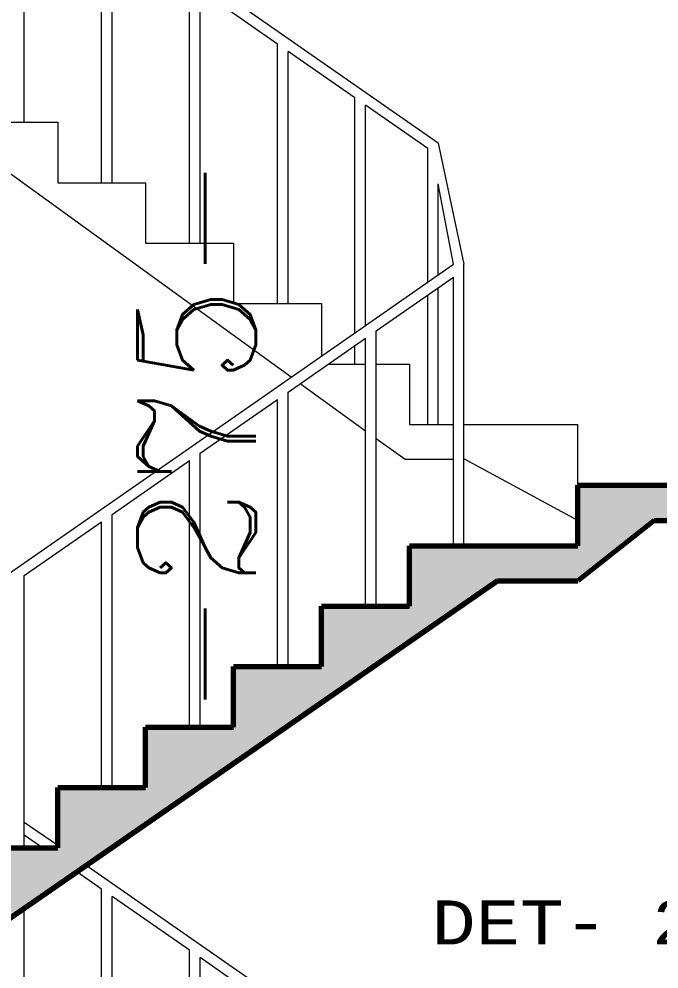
# Model space of a CAD drawing. Header units: millimetres. Extents: x 35860 to 71103, y -11298 to -8385.
# Drawn here: x 66653.2 to 66698.7, y -9493 to -9425.5 of the extents above; entities that cross this region are included whole.
import ezdxf
from ezdxf.enums import TextEntityAlignment as Align

# ---------------------------------------------------------------- set-up
doc = ezdxf.new("R2010")
doc.units = ezdxf.units.MM
doc.header["$MEASUREMENT"] = 0
doc.layers.get('0').update_dxf_attribs({"lineweight": 15})
for name, color, linetype, lineweight in [('02', 2, 'Continuous', 20), ('03_Yazı', 1, 'Continuous', 30), ('07', 3, 'Continuous', 70), ('Merd&Balkon', 40, 'Continuous', 20)]:
    doc.layers.add(name, color=color, linetype=linetype, lineweight=lineweight)
doc.styles.add('C', font='')
doc.styles.add('ROMANC', font='romanc', dxfattribs={"height": 0.11})
doc.styles.get('C').set_extended_font_data('Courier New Tur')

# ---------------------------------------------------------------- blocks, each defined once
blk = doc.blocks.new('DET_NO')
at = {"layer": '03_Yazı'}
blk.add_circle((0, 0), 20, dxfattribs=at)
at = {"layer": '03_Yazı', "style": 'C'}
blk.add_attdef('DET-1', text='', height=12.5, dxfattribs=at).set_placement((-30, 0), align=Align.MIDDLE_RIGHT)

msp = doc.modelspace()

# ---------------------------------------------------------------- hatches: boundary and pattern name
h = msp.add_hatch()
h.set_pattern_fill('ANSI33', color=256, scale=7.5, style=0)
h.set_pattern_definition([(135, (79759.0771, -6929.5944), (1.32582521, 1.32582521), []), (135, (79757.7513, -6929.5944), (1.32582521, 1.32582521), [0.9375, -0.46875])])
h.paths.add_polyline_path([(66612.219, -9357.976), (66539.719, -9357.976), (66539.719, -9367.976), (66533.469, -9367.976), (66533.469, -9357.976), (66508.469, -9357.976), (66508.469, -9332.976), (66510.969, -9332.976), (66510.969, -9355.476), (66533.469, -9355.476), (66643.469, -9355.476), (66643.469, -9351.181), (66649.719, -9351.181), (66649.719, -9346.886), (66655.969, -9346.886), (66655.969, -9342.591), (66662.219, -9342.591), (66662.219, -9338.296), (66668.469, -9338.296), (66668.469, -9334.001), (66674.719, -9334.001), (66674.719, -9329.706), (66680.969, -9329.706), (66680.969, -9325.411), (66687.219, -9325.411), (66692.926, -9325.411), (66692.926, -9321.116), (66709.719, -9321.116), (66709.719, -9323.616), (66709.719, -9326.116), (66704.719, -9326.116), (66704.719, -9323.616), (66698.354, -9323.616), (66692.926, -9327.911), (66687.219, -9327.911), (66643.771, -9357.976), (66618.469, -9357.976), (66618.469, -9367.976), (66612.219, -9367.976)])
h.paths.add_polyline_path([(66703.469, -9289.226), (66703.469, -9286.726), (66709.719, -9286.726), (66753.469, -9286.726), (66753.469, -9274.226), (66758.469, -9274.226), (66795.969, -9274.226), (66795.969, -9276.726), (66758.469, -9276.726), (66758.469, -9286.726), (66758.469, -9299.226), (66752.219, -9299.226), (66752.219, -9289.226), (66709.719, -9289.226), (66709.719, -9299.226), (66703.469, -9299.226)])
h.paths.add_polyline_path([(66703.469, -9357.976), (66703.469, -9355.476), (66709.719, -9355.476), (66709.719, -9365.476), (66752.219, -9365.476), (66752.219, -9355.476), (66758.469, -9355.476), (66780.969, -9355.476), (66780.969, -9332.976), (66783.469, -9332.976), (66783.469, -9357.976), (66758.469, -9357.976), (66758.469, -9367.976), (66752.219, -9367.976), (66709.719, -9367.976), (66703.469, -9367.976)])
h.paths.add_polyline_path([(66704.719, -9392.366), (66698.354, -9392.366), (66692.926, -9396.661), (66687.219, -9396.661), (66643.771, -9426.726), (66618.469, -9426.726), (66618.469, -9436.726), (66612.219, -9436.726), (66612.219, -9426.726), (66539.719, -9426.726), (66539.719, -9436.726), (66533.469, -9436.726), (66533.469, -9426.726), (66508.469, -9426.726), (66508.469, -9401.726), (66510.969, -9401.726), (66510.969, -9424.226), (66533.469, -9424.226), (66643.469, -9424.226), (66643.469, -9419.931), (66649.719, -9419.931), (66649.719, -9415.636), (66655.969, -9415.636), (66655.969, -9411.341), (66662.219, -9411.341), (66662.219, -9407.046), (66668.469, -9407.046), (66668.469, -9402.751), (66674.719, -9402.751), (66674.719, -9398.456), (66680.969, -9398.456), (66680.969, -9394.161), (66687.219, -9394.161), (66692.926, -9394.161), (66692.926, -9389.866), (66709.719, -9389.866), (66709.719, -9392.366), (66709.719, -9394.866), (66704.719, -9394.866)])
h.paths.add_polyline_path([(66703.469, -9426.726), (66703.469, -9424.226), (66709.719, -9424.226), (66709.719, -9434.226), (66752.219, -9434.226), (66752.219, -9424.226), (66758.469, -9424.226), (66780.969, -9424.226), (66780.969, -9401.726), (66783.469, -9401.726), (66783.469, -9426.726), (66758.469, -9426.726), (66758.469, -9436.726), (66752.219, -9436.726), (66709.719, -9436.726), (66703.469, -9436.726)])
h.paths.add_polyline_path([(66692.926, -9458.616), (66709.719, -9458.616), (66709.719, -9461.116), (66709.719, -9463.616), (66704.719, -9463.616), (66704.719, -9461.116), (66698.354, -9461.116), (66692.926, -9465.411), (66687.219, -9465.411), (66643.771, -9495.476), (66618.469, -9495.476), (66618.469, -9505.476), (66612.219, -9505.476), (66612.219, -9495.476), (66539.719, -9495.476), (66539.719, -9505.476), (66533.469, -9505.476), (66533.469, -9495.476), (66508.469, -9495.476), (66508.469, -9470.476), (66510.969, -9470.476), (66510.969, -9492.976), (66533.469, -9492.976), (66643.469, -9492.976), (66643.469, -9488.681), (66649.719, -9488.681), (66649.719, -9484.386), (66655.969, -9484.386), (66655.969, -9480.091), (66662.219, -9480.091), (66662.219, -9475.796), (66668.469, -9475.796), (66668.469, -9471.501), (66674.719, -9471.501), (66674.719, -9467.206), (66680.969, -9467.206), (66680.969, -9462.911), (66687.219, -9462.911), (66692.926, -9462.911)])
h.paths.add_polyline_path([(66703.469, -9495.476), (66703.469, -9492.976), (66709.719, -9492.976), (66709.719, -9502.976), (66752.219, -9502.976), (66752.219, -9492.976), (66758.469, -9492.976), (66780.969, -9492.976), (66780.969, -9470.476), (66783.469, -9470.476), (66783.469, -9495.476), (66758.469, -9495.476), (66758.469, -9505.476), (66752.219, -9505.476), (66709.719, -9505.476), (66703.469, -9505.476)])

# ---------------------------------------------------------------- linework, layer by layer
at = {"layer": '02'}
for p, q in [((66683.017, -9434.292), (66657.995, -9416.883)), ((66659.094, -9437.112), (66659.094, -9418.562)), ((66659.844, -9437.112), (66659.844, -9419.084)), ((66653.594, -9432.817), (66653.594, -9419.929)), ((66665.344, -9441.407), (66665.344, -9422.91)), ((66666.094, -9441.407), (66666.094, -9423.432)), ((66671.594, -9427.259), (66666.094, -9423.432)), ((66671.594, -9445.702), (66671.594, -9427.259)), ((66672.344, -9445.702), (66672.344, -9427.78)), ((66677.094, -9431.085), (66672.344, -9427.78)), ((66677.094, -9447.778), (66677.094, -9431.085)), ((66682.267, -9434.684), (66677.844, -9431.607)), ((66677.844, -9447.257), (66677.844, -9431.607)), ((66683.017, -9434.292), (66684.844, -9442.911)), ((66682.267, -9444.181), (66682.267, -9434.684)), ((66684.094, -9442.911), (66683.017, -9437.185)), ((66683.017, -9443.66), (66683.017, -9437.185)), ((66677.844, -9447.257), (66684.094, -9442.911)), ((66684.844, -9462.911), (66684.844, -9442.911)), ((66678.594, -9447.649), (66684.094, -9443.825)), ((66684.094, -9462.911), (66684.094, -9443.825)), ((66682.267, -9454.292), (66682.267, -9445.095)), ((66683.017, -9454.292), (66683.017, -9444.573)), ((66639.802, -9473.708), (66677.844, -9447.257)), ((66677.844, -9447.257), (66677.844, -9447.206)), ((66678.594, -9467.206), (66678.594, -9447.649)), ((66672.344, -9451.995), (66677.844, -9448.17)), ((66677.844, -9467.206), (66677.844, -9448.17)), ((66677.844, -9449.997), (66677.844, -9448.17)), ((66677.844, -9449.997), (66677.844, -9448.17)), ((66677.094, -9449.997), (66677.094, -9448.692)), ((66666.094, -9456.34), (66671.594, -9452.516)), ((66671.594, -9471.501), (66671.594, -9452.516)), ((66672.344, -9471.501), (66672.344, -9451.995)), ((66666.094, -9475.796), (66666.094, -9456.34)), ((66659.844, -9460.686), (66665.344, -9456.862)), ((66665.344, -9475.796), (66665.344, -9456.862)), ((66659.844, -9480.091), (66659.844, -9460.686)), ((66653.594, -9465.032), (66659.094, -9461.208)), ((66659.094, -9480.091), (66659.094, -9461.208)), ((66653.594, -9484.386), (66653.594, -9465.032)), ((66655.969, -9484.224), (66653.594, -9482.572)), ((66654.889, -9484.386), (66653.594, -9483.485)), ((66653.594, -9484.386), (66653.594, -9483.485)), ((66683.017, -9503.042), (66657.995, -9485.633)), ((66659.094, -9487.312), (66657.336, -9486.089)), ((66659.094, -9505.862), (66659.094, -9487.312)), ((66659.844, -9505.862), (66659.844, -9487.834)), ((66665.344, -9491.66), (66659.844, -9487.834)), ((66653.594, -9501.567), (66653.594, -9488.679)), ((66665.344, -9510.157), (66665.344, -9491.66)), ((66666.094, -9510.157), (66666.094, -9492.182)), ((66671.594, -9496.009), (66666.094, -9492.182))]:
    msp.add_line(p, q, dxfattribs=at)
at = {"layer": '07'}
for p, q in [((66692.926, -9462.911), (66692.926, -9458.616)), ((66692.926, -9458.616), (66709.719, -9458.616)), ((66698.354, -9461.116), (66692.926, -9465.411)), ((66698.354, -9461.116), (66704.719, -9461.116)), ((66680.969, -9467.206), (66680.969, -9462.911)), ((66680.969, -9462.911), (66687.219, -9462.911)), ((66687.219, -9462.911), (66692.926, -9462.911)), ((66687.219, -9465.411), (66643.771, -9495.476)), ((66687.219, -9465.411), (66692.926, -9465.411)), ((66674.719, -9471.501), (66674.719, -9467.206)), ((66674.719, -9467.206), (66680.969, -9467.206)), ((66668.469, -9475.796), (66668.469, -9471.501)), ((66668.469, -9471.501), (66674.719, -9471.501)), ((66662.219, -9480.091), (66662.219, -9475.796)), ((66662.219, -9475.796), (66668.469, -9475.796)), ((66655.969, -9484.386), (66655.969, -9480.091)), ((66655.969, -9480.091), (66662.219, -9480.091)), ((66649.719, -9484.386), (66655.969, -9484.386))]:
    msp.add_line(p, q, dxfattribs=at)
at = {"layer": 'Merd&Balkon'}
for p, q in [((66672.556, -9450.933), (66639.107, -9426.726)), ((66649.719, -9432.817), (66655.969, -9432.817)), ((66655.969, -9432.817), (66655.969, -9437.112)), ((66655.969, -9437.112), (66662.219, -9437.112)), ((66662.219, -9437.112), (66662.219, -9441.407)), ((66662.219, -9441.407), (66668.469, -9441.407)), ((66668.469, -9441.407), (66668.469, -9445.702)), ((66668.469, -9445.702), (66674.719, -9445.702)), ((66674.719, -9445.702), (66674.719, -9449.43)), ((66675.216, -9449.997), (66677.844, -9449.997)), ((66678.594, -9449.997), (66680.969, -9449.997)), ((66680.969, -9449.997), (66680.969, -9454.292)), ((66677.844, -9454.76), (66673.2, -9451.399)), ((66680.969, -9454.292), (66684.094, -9454.292)), ((66684.844, -9454.292), (66687.219, -9454.292)), ((66687.219, -9454.292), (66692.926, -9454.292)), ((66692.926, -9458.616), (66692.926, -9454.292)), ((66680.652, -9456.792), (66678.594, -9455.303)), ((66682.653, -9456.792), (66680.652, -9456.792)), ((66684.094, -9456.792), (66682.653, -9456.792)), ((66684.936, -9456.792), (66684.844, -9456.792)), ((66692.926, -9461.116), (66684.936, -9456.792))]:
    msp.add_line(p, q, dxfattribs=at)

# ---------------------------------------------------------------- block references
at = {"layer": '03_Yazı'}
ref = msp.add_blockref('DET_NO', (66703.469, -9497.511), dxfattribs=dict(at, xscale=-0.25, yscale=0.25, zscale=0.25))
ref.add_attrib('DET-1', 'DET- 2', dxfattribs={"height": 3.125, "style": 'C'}).set_placement((66701.336, -9489.68), align=Align.MIDDLE_RIGHT)

# ---------------------------------------------------------------- texts
at = {"layer": '03_Yazı', "style": 'ROMANC'}
msp.add_text('-275-', height=8.4, rotation=90, dxfattribs=at).set_placement((66670.046, -9475.283))

doc.saveas('drawing.dxf')
